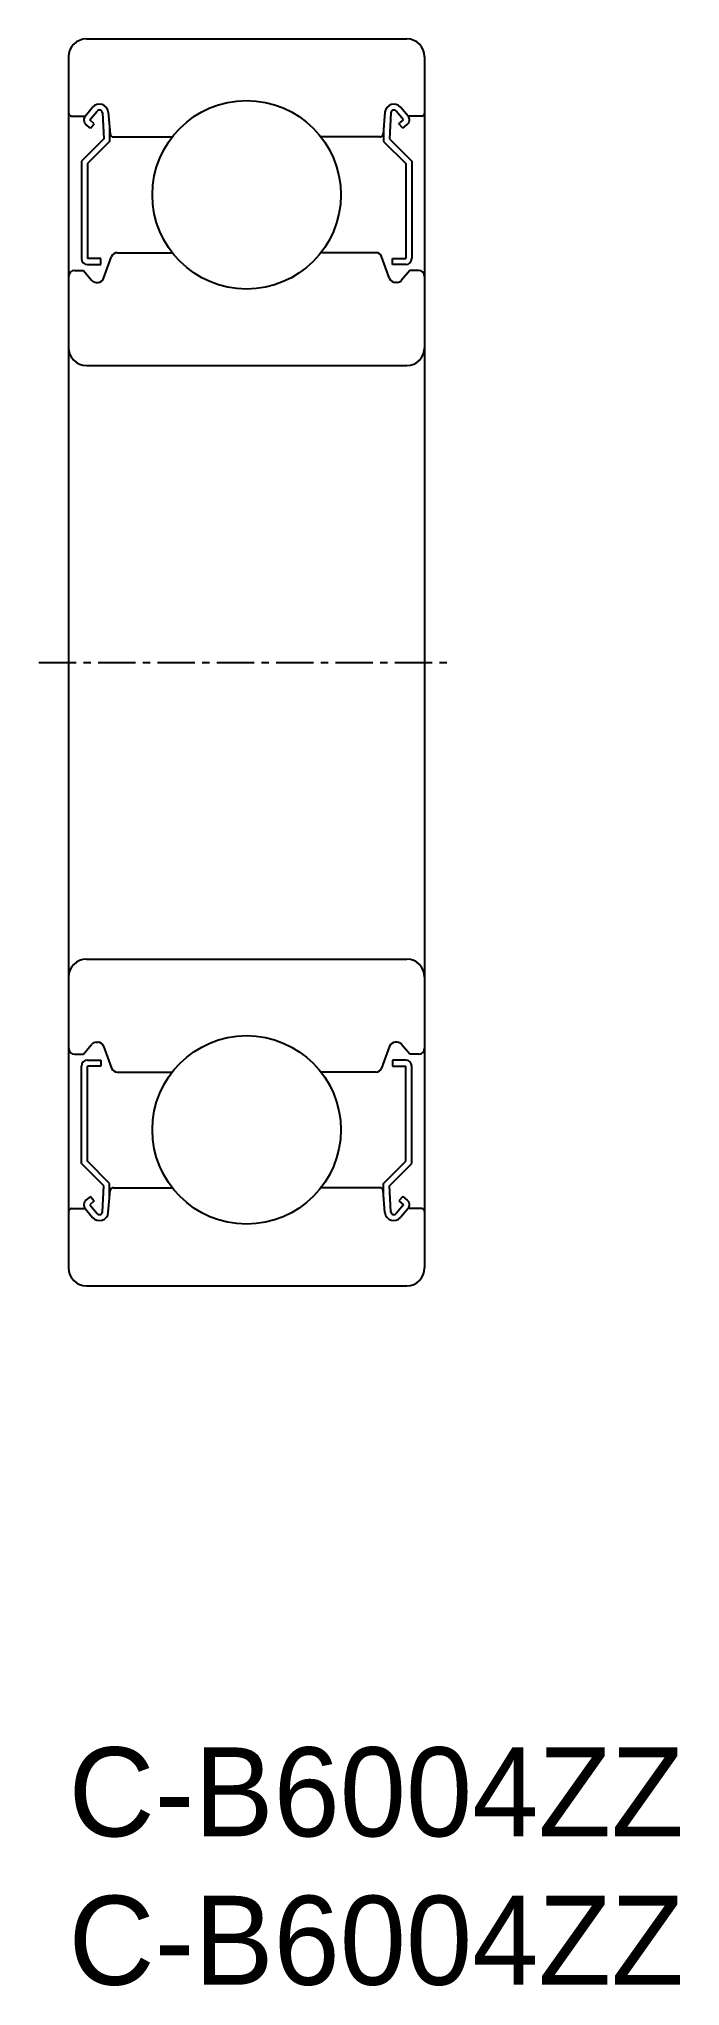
# Model space of a CAD drawing. Extents: x -1 to 20.6, y -8 to 57.5.
import ezdxf

# ---------------------------------------------------------------- set-up
doc = ezdxf.new("R2010")
doc.units = 0
doc.linetypes.add('CENTER', pattern=[2, 1.25, -0.25, 0.25, -0.25])
doc.layers.get('0').update_dxf_attribs({"linetype": 'CONTINUOUS'})
doc.layers.add('CENTER', color=1, linetype='CENTER')

msp = doc.modelspace()

# ---------------------------------------------------------------- linework, layer by layer
at = {"color": 7, "linetype": 'CONTINUOUS'}
for p, q in [((0.6, 57.548), (11.4, 57.548)), ((0, 56.948), (0, 16.148)), ((12, 56.948), (12, 16.148)), ((0.56, 54.948), (0.81, 55.246)), ((0.713, 54.819), (0.963, 55.117)), ((11.287, 54.819), (11.037, 55.117)), ((11.44, 54.948), (11.19, 55.246)), ((0.1, 54.948), (0.56, 54.948)), ((0.738, 54.538), (0.585, 54.666)), ((0.866, 54.691), (0.713, 54.819)), ((0.738, 54.538), (0.866, 54.691)), ((1.14, 55.058), (1.183, 54.181)), ((1.338, 55.079), (1.403, 54.339)), ((1.383, 54.568), (1.383, 54.098)), ((10.662, 55.079), (10.597, 54.339)), ((10.617, 54.568), (10.617, 54.098)), ((10.86, 55.058), (10.817, 54.181)), ((11.134, 54.691), (11.287, 54.819)), ((11.262, 54.538), (11.134, 54.691)), ((11.262, 54.538), (11.415, 54.666)), ((11.9, 54.948), (11.44, 54.948)), ((1.183, 54.181), (0.433, 53.431)), ((1.383, 54.098), (0.633, 53.348)), ((1.503, 54.248), (3.494, 54.248)), ((10.497, 54.248), (8.506, 54.248)), ((10.617, 54.098), (11.367, 53.348)), ((10.817, 54.181), (11.567, 53.431)), ((0.433, 53.431), (0.433, 50.148)), ((0.633, 53.348), (0.633, 50.148)), ((11.367, 53.348), (11.367, 50.148)), ((11.567, 53.431), (11.567, 50.148)), ((1.083, 50.148), (0.633, 50.148)), ((0.633, 49.948), (1.083, 49.948)), ((1.083, 49.948), (1.083, 50.148)), ((1.182, 49.48), (1.45, 50.217)), ((1.638, 50.348), (3.494, 50.348)), ((10.362, 50.348), (8.506, 50.348)), ((10.818, 49.48), (10.55, 50.217)), ((10.917, 49.948), (10.917, 50.148)), ((10.917, 50.148), (11.367, 50.148)), ((11.367, 49.948), (10.917, 49.948)), ((0.2, 49.748), (0.5, 49.748)), ((0.5, 49.748), (0.776, 49.42)), ((0.929, 49.348), (0.994, 49.348)), ((11.071, 49.348), (11.006, 49.348)), ((11.5, 49.748), (11.224, 49.42)), ((11.8, 49.748), (11.5, 49.748)), ((0.6, 46.548), (11.4, 46.548)), ((0.6, 26.548), (11.4, 26.548)), ((0.5, 23.348), (0.776, 23.677)), ((0.929, 23.748), (0.994, 23.748)), ((1.182, 23.617), (1.45, 22.88)), ((10.818, 23.617), (10.55, 22.88)), ((11.071, 23.748), (11.006, 23.748)), ((11.5, 23.348), (11.224, 23.677)), ((0.2, 23.348), (0.5, 23.348)), ((0.633, 23.148), (1.083, 23.148)), ((1.083, 23.148), (1.083, 22.948)), ((10.917, 23.148), (10.917, 22.948)), ((11.367, 23.148), (10.917, 23.148)), ((11.8, 23.348), (11.5, 23.348)), ((0.433, 19.665), (0.433, 22.948)), ((0.633, 19.748), (0.633, 22.948)), ((1.083, 22.948), (0.633, 22.948)), ((1.638, 22.748), (3.494, 22.748)), ((10.362, 22.748), (8.506, 22.748)), ((10.917, 22.948), (11.367, 22.948)), ((11.367, 19.748), (11.367, 22.948)), ((11.567, 19.665), (11.567, 22.948)), ((1.383, 18.998), (0.633, 19.748)), ((10.617, 18.998), (11.367, 19.748)), ((1.183, 18.915), (0.433, 19.665)), ((10.817, 18.915), (11.567, 19.665)), ((0.738, 18.558), (0.585, 18.43)), ((0.866, 18.405), (0.713, 18.277)), ((0.738, 18.558), (0.866, 18.405)), ((1.14, 18.038), (1.183, 18.915)), ((1.338, 18.017), (1.403, 18.757)), ((1.383, 18.528), (1.383, 18.998)), ((1.503, 18.848), (3.494, 18.848)), ((10.497, 18.848), (8.506, 18.848)), ((10.662, 18.017), (10.597, 18.757)), ((10.617, 18.528), (10.617, 18.998)), ((10.86, 18.038), (10.817, 18.915)), ((11.262, 18.558), (11.134, 18.405)), ((11.134, 18.405), (11.287, 18.277)), ((11.262, 18.558), (11.415, 18.43)), ((0.1, 18.148), (0.56, 18.148)), ((0.56, 18.148), (0.81, 17.851)), ((0.713, 18.277), (0.963, 17.979)), ((11.287, 18.277), (11.037, 17.979)), ((11.44, 18.148), (11.19, 17.851)), ((11.9, 18.148), (11.44, 18.148)), ((0.6, 15.548), (11.4, 15.548)), ((3.5, 15.548), (3.5, 15.548)), ((6, 15.548), (6, 15.548))]:
    msp.add_line(p, q, dxfattribs=at)
for centre in [(6, 52.298), (6, 20.798)]:
    msp.add_circle(centre, 3.175, dxfattribs=at)
for centre, radius, start, end in [((0.6, 56.948), 0.6, 90, 180), ((11.4, 56.948), 0.6, 0, 90), ((1.039, 55.053), 0.3, 4.99669, 140.00197), ((1.04, 55.053), 0.1, 2.81979, 140.00022), ((10.961, 55.053), 0.3, 39.99803, 175.00331), ((10.96, 55.053), 0.1, 39.99978, 177.18021), ((0.1, 55.048), 0.1, 180, 270), ((0.713, 54.82), 0.2, 140.00197, 230.08262), ((11.287, 54.82), 0.2, 309.91738, 39.99803), ((11.9, 55.048), 0.1, 270, 0), ((1.503, 54.348), 0.1, 184.99669, 270), ((10.497, 54.348), 0.1, 270, 355.00331), ((0.633, 50.148), 0.2, 180, 270), ((1.638, 50.148), 0.2, 90, 159.99139), ((10.362, 50.148), 0.2, 20.00861, 90), ((11.367, 50.148), 0.2, 270, 0), ((0.2, 49.548), 0.2, 90, 180), ((0.929, 49.548), 0.2, 219.9945, 270), ((0.994, 49.548), 0.2, 270, 339.99139), ((11.006, 49.548), 0.2, 200.00861, 270), ((11.071, 49.548), 0.2, 270, 320.0055), ((11.8, 49.548), 0.2, 0, 90), ((0.6, 47.148), 0.6, 180, 270), ((11.4, 47.148), 0.6, 270, 0), ((0.6, 25.948), 0.6, 90, 180), ((11.4, 25.948), 0.6, 0, 90), ((0.929, 23.548), 0.2, 90, 140.0055), ((0.994, 23.548), 0.2, 20.00861, 90), ((11.006, 23.548), 0.2, 90, 159.99139), ((11.071, 23.548), 0.2, 39.9945, 90), ((0.2, 23.548), 0.2, 180, 270), ((0.633, 22.948), 0.2, 90, 180), ((11.367, 22.948), 0.2, 0, 90), ((11.8, 23.548), 0.2, 270, 0), ((1.638, 22.948), 0.2, 200.00861, 270), ((10.362, 22.948), 0.2, 270, 339.99139), ((0.713, 18.277), 0.2, 129.91738, 219.99803), ((1.503, 18.748), 0.1, 90, 175.00331), ((10.497, 18.748), 0.1, 4.99669, 90), ((11.287, 18.277), 0.2, 320.00197, 50.08262), ((0.1, 18.048), 0.1, 90, 180), ((1.039, 18.043), 0.3, 219.99803, 355.00331), ((1.04, 18.043), 0.1, 219.99978, 357.18021), ((10.961, 18.043), 0.3, 184.99669, 320.00197), ((10.96, 18.043), 0.1, 182.81979, 320.00022), ((11.9, 18.048), 0.1, 0, 90), ((0.6, 16.148), 0.6, 180, 270), ((11.4, 16.148), 0.6, 270, 0)]:
    msp.add_arc(centre, radius, start, end, dxfattribs=at)
at = {"layer": 'CENTER', "color": 1, "linetype": 'CENTER'}
msp.add_line((-1, 36.548), (13, 36.548), dxfattribs=at)

# ---------------------------------------------------------------- texts
at = {"color": 7, "linetype": 'CONTINUOUS'}
for p in [(0, -3), (0, -8)]:
    msp.add_text('C-B6004ZZ', height=3, dxfattribs=at).set_placement(p)

doc.saveas('drawing.dxf')
